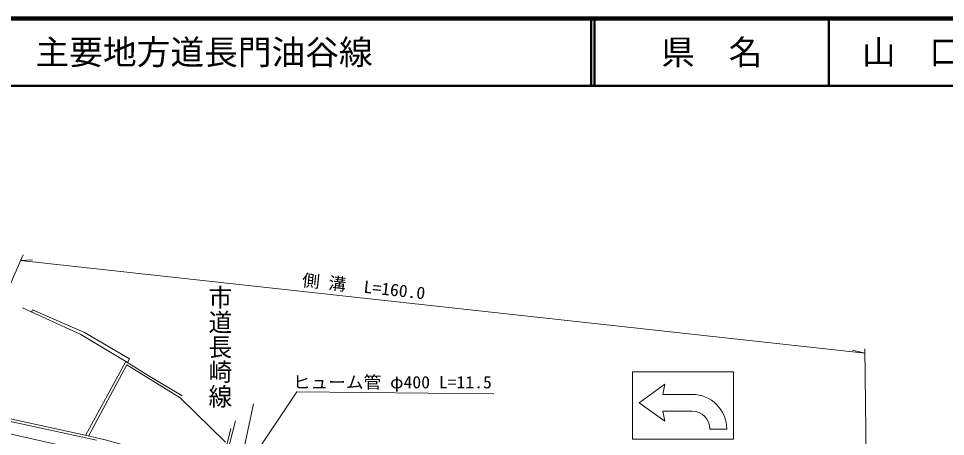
# Model space of a CAD drawing. Units: millimetres, scale not verified. Extents: x 40000 to 680000, y 20000 to 380000.
# Drawn here: x 212812 to 350279, y 317937 to 380000 of the extents above; entities that cross this region are included whole.
import ezdxf
from ezdxf.enums import TextEntityAlignment as Align

# ---------------------------------------------------------------- set-up
doc = ezdxf.new("R2010")
doc.units = ezdxf.units.MM
doc.header["$LTSCALE"] = 1000
for name, color, linetype, lineweight in [('M-BGD', 7, 'Continuous', 13), ('M-BGD-HTXT', 7, 'Continuous', 13), ('M-STR-HTXT', 7, 'Continuous', 13), ('M-TTL', 2, 'Continuous', 140), ('M-TTL-LINE', 7, 'Continuous', 50), ('M-TTL-TXT', 7, 'Continuous', 13)]:
    doc.layers.add(name, color=color, linetype=linetype, lineweight=lineweight)
doc.styles.add('@ＭＳ ゴシック', font='')
doc.styles.add('ＭＳ ゴシック', font='')
doc.styles.get('@ＭＳ ゴシック').set_extended_font_data('@MS Gothic')
doc.styles.get('ＭＳ ゴシック').set_extended_font_data('MS Gothic')

msp = doc.modelspace()

# ---------------------------------------------------------------- linework, layer by layer
at = {"layer": 'M-BGD'}
for p, q in [((222055, 333088), (213408, 337019)), ((214897, 336720), (214755, 336407)), ((222604, 333354), (214897, 336720)), ((228745, 329063), (222055, 333088)), ((222604, 333354), (229275, 329467)), ((222726, 318107), (228745, 329063)), ((223196, 318004), (228894, 328581)), ((232047, 326981), (228745, 329063)), ((228894, 328581), (236789, 323677)), ((229275, 329467), (228992, 328907)), ((237057, 323995), (232047, 326981)), ((236789, 323677), (243497, 317097)), ((204736, 321678), (224386, 317387)), ((204883, 322056), (223139, 318016)), ((244630, 308763), (247665, 322773)), ((202335, 320444), (223716, 315545)), ((242073, 310346), (244314, 319108)), ((242417, 310142), (244999, 320283))]:
    msp.add_line(p, q, dxfattribs=at)
msp.add_arc((211019, 260893), 58394, 57.8736, 78.02075, dxfattribs=at)
at = {"layer": 'M-STR-HTXT'}
for p, q in [((204380, 324191), (213478, 344898)), ((213114, 344071), (214895, 344148)), ((338313, 330311), (213114, 344071)), ((338313, 330311), (336487, 330758)), ((338729, 297865), (338305, 330939)), ((241371, 305564), (254071, 324585)), ((254071, 324585), (283323, 324280)), ((308647, 325687), (308347, 324187)), ((312697, 324187), (308347, 324187)), ((312697, 321687), (308347, 321687)), ((308647, 320187), (308347, 321687)), ((317847, 319037), (315347, 319037))]:
    msp.add_line(p, q, dxfattribs=at)
msp.add_lwpolyline([(303847, 317537), (318847, 317537), (318847, 327537), (303847, 327537)], close=True, dxfattribs=at)
msp.add_lwpolyline([(308647, 325687), (304847, 322937), (308647, 320187)], dxfattribs=at)
for radius in [5150, 2650]:
    msp.add_arc((312697, 319037), radius, 360, 90, dxfattribs=at)
at = {"layer": 'M-TTL'}
msp.add_line((680000, 380000), (40000, 380000), dxfattribs=at)
at = {"layer": 'M-TTL-LINE'}
for p, q in [((297750, 380000), (297750, 370000)), ((298250, 380000), (298250, 370000)), ((333000, 380000), (333000, 370000)), ((40000, 370000), (680000, 370000))]:
    msp.add_line(p, q, dxfattribs=at)

# ---------------------------------------------------------------- texts
at = {"layer": 'M-BGD-HTXT', "style": '@ＭＳ ゴシック', "width": 1.05}
msp.add_text('市道長崎線', height=2566, rotation=270, dxfattribs=at).set_placement((242695, 331256), align=Align.MIDDLE_CENTER)
at = {"layer": 'M-STR-HTXT', "style": 'ＭＳ ゴシック', "width": 1.05}
msp.add_text('側 溝\u3000L=160.0', height=1833, rotation=353.728, dxfattribs=at).set_placement((263844, 338747), align=Align.BOTTOM_CENTER)
msp.add_text('ヒューム管 φ400 L=11.5', height=1833, dxfattribs=at).set_placement((268242, 325997), align=Align.MIDDLE_CENTER)
at = {"layer": 'M-TTL-TXT', "style": 'ＭＳ ゴシック'}
msp.add_text('路 線 名      主要地方道長門油谷線', height=3666, dxfattribs=at).set_placement((180380, 375000), align=Align.MIDDLE_LEFT)
for s, p in [('県\u3000名', (315625, 375000)), ('山\u3000口\u3000県', (350375, 375000))]:
    msp.add_text(s, height=3666, dxfattribs=at).set_placement(p, align=Align.MIDDLE_CENTER)

doc.saveas('drawing.dxf')
